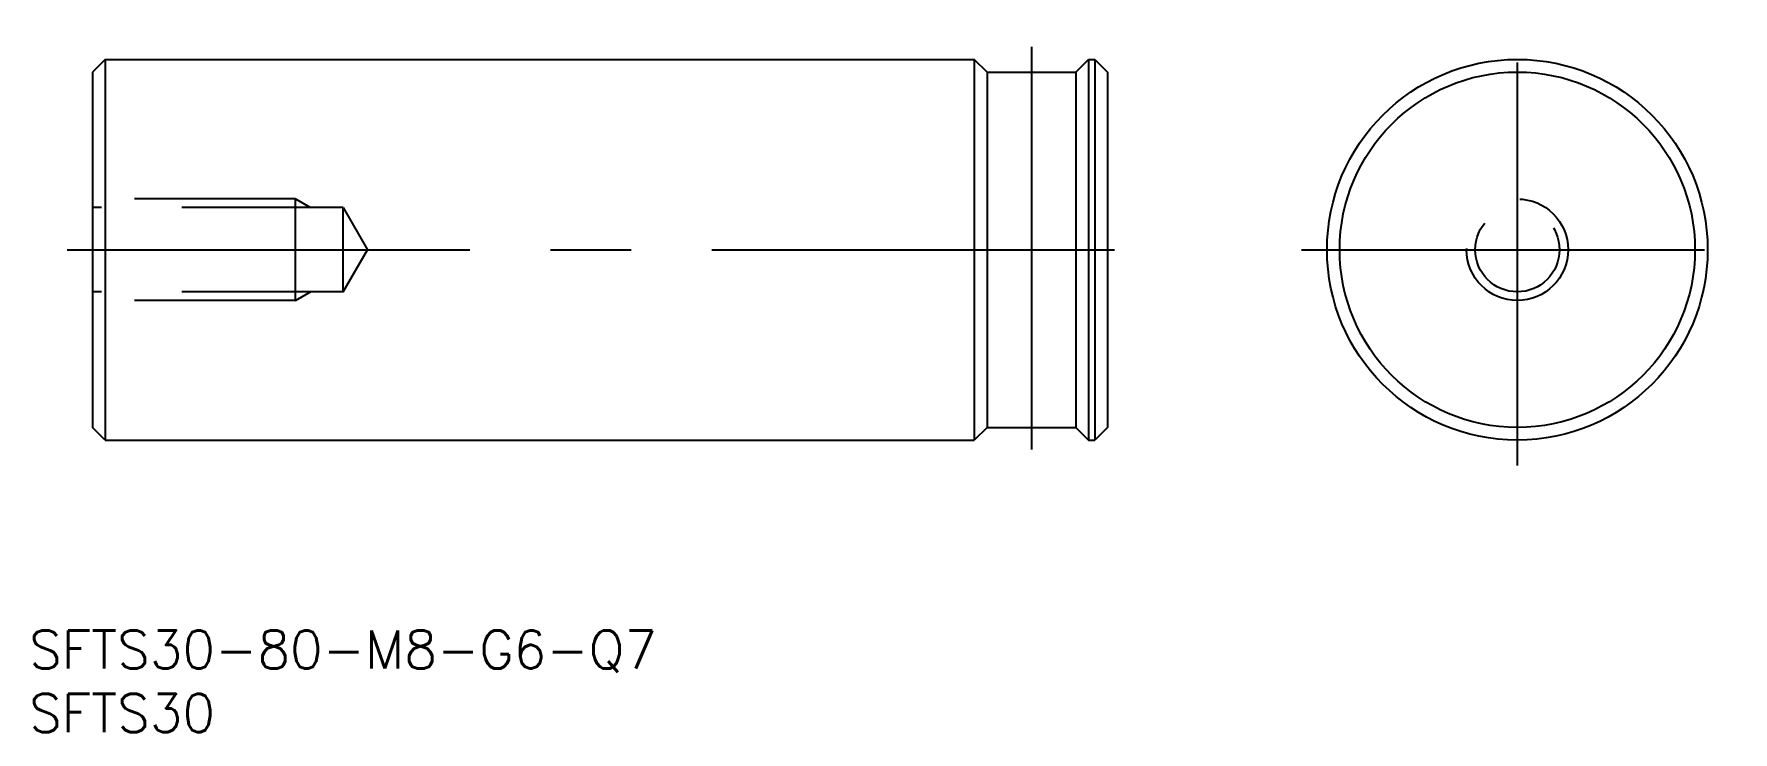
# Model space of a CAD drawing. Extents: x -117 to 17, y -38 to 17.
import ezdxf

# ---------------------------------------------------------------- set-up
doc = ezdxf.new("R2010")
doc.units = 0
doc.linetypes.add('CENTER', pattern=[50.8, 31.75, -6.35, 6.35, -6.35])
doc.linetypes.add('DASHED', pattern=[19.05, 12.7, -6.35])
doc.layers.get('0').update_dxf_attribs({"linetype": 'CONTINUOUS'})
doc.layers.add('CENTER', color=1, linetype='CONTINUOUS')
doc.styles.get("Standard").update_dxf_attribs({"font": 'txt.shx', "height": 3, "bigfont": 'bigfont.shx'})

# ---------------------------------------------------------------- blocks, each defined once
blk = doc.blocks.new('*U2')
at = {"color": 7, "linetype": 'CONTINUOUS'}
blk.add_text('SFTS30', height=3, dxfattribs=at).set_placement((-117.3, -38))
blk = doc.blocks.new('*U3')
at = {"color": 7, "linetype": 'CONTINUOUS'}
blk.add_text('SFTS30-80-M8-G6-Q7', height=3, dxfattribs=at).set_placement((-117.3, -33))

msp = doc.modelspace()

# ---------------------------------------------------------------- linework, layer by layer
at = {"color": 7, "linetype": 'CONTINUOUS'}
for p, q in [((-111.3, 15), (-112.3, 14)), ((-111.3, 15), (-111.3, -15)), ((-111.3, 15), (-42.8, 15)), ((-41.8, 14), (-42.8, 15)), ((-42.8, 15), (-42.8, -15)), ((-34.8, 14), (-33.8, 15)), ((-33.8, 15), (-33.3, 15)), ((-33.8, 15), (-33.8, -15)), ((-33.3, 15), (-33.3, -15)), ((-33.3, 15), (-32.3, 14)), ((-112.3, 14), (-112.3, -14)), ((-41.8, 14), (-41.8, -14)), ((-41.8, 14), (-34.8, 14)), ((-34.8, 14), (-34.8, -14)), ((-32.3, 14), (-32.3, -14)), ((-111.3, -15), (-112.3, -14)), ((-41.8, -14), (-42.8, -15)), ((-41.8, -14), (-34.8, -14)), ((-34.8, -14), (-33.8, -15)), ((-32.3, -14), (-33.3, -15)), ((-111.3, -15), (-42.8, -15)), ((-33.8, -15), (-33.3, -15))]:
    msp.add_line(p, q, dxfattribs=at)
at = {"color": 3, "linetype": 'DASHED'}
for p, q in [((-96.3, 4), (-112.3, 4)), ((-92.55, 3.32), (-112.3, 3.32)), ((-96.3, -4), (-96.3, 4)), ((-96.3, 4), (-95.13, 3.32)), ((-92.55, -3.32), (-92.55, 3.32)), ((-92.55, 3.32), (-90.63, 0)), ((-92.55, -3.32), (-90.63, 0)), ((-92.55, -3.32), (-112.3, -3.32)), ((-96.3, -4), (-112.3, -4)), ((-96.3, -4), (-95.13, -3.32))]:
    msp.add_line(p, q, dxfattribs=at)
at = {"color": 7, "linetype": 'CONTINUOUS'}
for radius in [15, 14]:
    msp.add_circle((0, 0), radius, dxfattribs=at)
at = {"color": 3, "linetype": 'DASHED'}
for radius in [4, 3.32]:
    msp.add_circle((0, 0), radius, dxfattribs=at)
at = {"layer": 'CENTER', "color": 1, "linetype": 'CENTER'}
for p, q in [((0, -17), (0, 17)), ((-38.3, 16), (-38.3, -16)), ((-114.3, 0), (-30.3, 0)), ((-17, 0), (17, 0))]:
    msp.add_line(p, q, dxfattribs=at)

# ---------------------------------------------------------------- block references
at = {"color": 7, "linetype": 'CONTINUOUS'}
for name in ['*U3', '*U2']:
    msp.add_blockref(name, (0, 0), dxfattribs=at)

doc.saveas('drawing.dxf')
